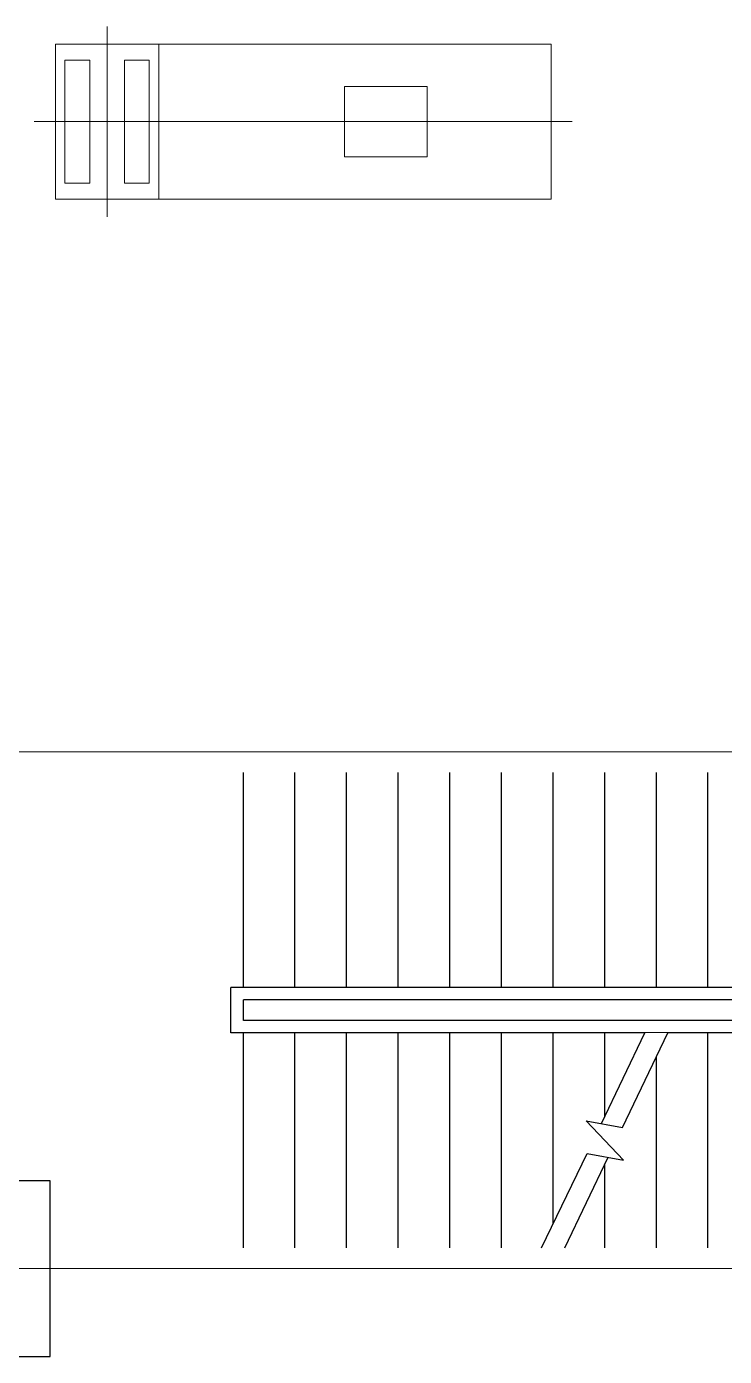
# Model space of a CAD drawing. Extents: x -681219 to -550379, y -242630 to -158199.
# Drawn here: x -666645 to -663266, y -227342 to -220907 of the extents above; entities that cross this region are included whole.
import ezdxf
from ezdxf.lldxf.tags import DXFTag

# ---------------------------------------------------------------- set-up
doc = ezdxf.new("R2010")
doc.units = 0
doc.header["$LTSCALE"] = 1000
doc.layers.get('0').update_dxf_attribs({"linetype": 'CONTINUOUS'})
for name, color, linetype, lineweight in [('buyer', 6, 'CONTINUOUS', 0), ('famsun', 7, 'CONTINUOUS', 0), ('轴网_轴线', 1, 'CENTER2', 0)]:
    doc.layers.add(name, color=color, linetype=linetype, lineweight=lineweight)
doc.layers.add('GY_Bj_Hatch', color=9, linetype='CONTINUOUS')
doc.layers.add('GY_Zx', color=7, linetype='CONTINUOUS')
tags = doc.linetypes.add('CENTER2', pattern=[28.575, 19.05, -3.175, 3.175, -3.175]).pattern_tags.tags
tags[10:11] = [DXFTag(74, 4), DXFTag(75, 0), DXFTag(340, '0'), DXFTag(46, 0.0), DXFTag(50, 0.0), DXFTag(44, 0.0), DXFTag(45, 0.0)]
tags[8:9] = [DXFTag(74, 4), DXFTag(75, 0), DXFTag(340, '0'), DXFTag(46, 0.0), DXFTag(50, 0.0), DXFTag(44, 0.0), DXFTag(45, 0.0)]
tags[6:7] = [DXFTag(74, 4), DXFTag(75, 0), DXFTag(340, '0'), DXFTag(46, 0.0), DXFTag(50, 0.0), DXFTag(44, 0.0), DXFTag(45, 0.0)]
tags[4:5] = [DXFTag(74, 4), DXFTag(75, 0), DXFTag(340, '0'), DXFTag(46, 0.0), DXFTag(50, 0.0), DXFTag(44, 0.0), DXFTag(45, 0.0)]

# ---------------------------------------------------------------- blocks, each defined once
blk = doc.blocks.new('轴网FB0EDE194AE0F5E0')
at = {"layer": 'GY_Bj_Hatch', "color": 255}
blk.add_lwpolyline([(42575, 425), (43425, 425), (43425, -425), (42575, -425)], close=True, dxfattribs=at)
at = {"layer": '轴网_轴线'}
blk.add_line((-1200, 0), (44200, 0), dxfattribs=at)
blk = doc.blocks.new('lt_yt2023121014075000', base_point=(241245.6, 78.2))
at = {"layer": 'GY_Bj_Hatch', "color": 2}
for p, q in [((242285.6, 1638.2), (242505.6, 1638.2)), ((242285.6, 1638.2), (242285.6, -1481.8)), ((242505.6, 1638.2), (242505.6, -1481.8)), ((241245.6, 1578.2), (242285.6, 1578.2)), ((242345.6, 1578.2), (242445.6, 1578.2)), ((242345.6, 1578.2), (242345.6, -1421.8)), ((242445.6, 1578.2), (242445.6, -1421.8)), ((242505.6, 1578.2), (243545.6, 1578.2)), ((241245.6, 1328.2), (242285.6, 1328.2)), ((242505.6, 1328.2), (243545.6, 1328.2)), ((241245.6, 1078.2), (242285.6, 1078.2)), ((242505.6, 1078.2), (243545.6, 1078.2)), ((241245.6, 828.2), (242285.6, 828.2)), ((242505.6, 828.2), (243545.6, 828.2)), ((241245.6, 578.2), (242285.6, 578.2)), ((242505.6, 578.2), (243545.6, 578.2)), ((241245.6, 328.2), (242285.6, 328.2)), ((242505.6, 328.2), (243545.6, 328.2)), ((241245.6, 78.2), (242285.6, 78.2)), ((242505.6, 78.2), (243545.6, 78.2)), ((241245.6, -171.8), (242285.6, -171.8)), ((242505.6, -171.8), (243545.6, -171.8)), ((241245.6, -421.8), (242285.6, -421.8)), ((242505.6, -421.8), (243545.6, -421.8)), ((241245.6, -671.8), (242285.6, -671.8)), ((242505.6, -671.8), (243545.6, -671.8)), ((241245.6, -921.8), (242285.6, -921.8)), ((242505.6, -921.8), (243545.6, -921.8)), ((241245.6, -1171.8), (242285.6, -1171.8)), ((242505.6, -1171.8), (243545.6, -1171.8)), ((241245.6, -1421.8), (242285.6, -1421.8)), ((242345.6, -1421.8), (242445.6, -1421.8)), ((242505.6, -1421.8), (243545.6, -1421.8)), ((242285.6, -1481.8), (242505.6, -1481.8))]:
    blk.add_line(p, q, dxfattribs=at)
blk.add_wipeout([(242285.6, 522.2), (241245.6, 22.2), (241245.6, 134.2), (242285.6, 634.2)]).dxf.layer = 'GY_Bj_Hatch'
for points in [[(241245.6, 22.2), (241703.1, 242.5), (241670, 418.4), (241861.2, 238.1), (241828.1, 414), (242285.6, 634.2)], [(241847.3, 311.8), (242285.6, 522.2)], [(241245.6, 134.2), (241683.9, 344.7)]]:
    blk.add_lwpolyline(points, dxfattribs=at)
at = {"layer": 'GY_Zx'}
for points in [[(243075.6, -1981.8, 0, 0, 0), (243075.6, 2268.2, 0, 0, 0), (241715.6, 2268.2, 0, 0, 0), (241715.6, 893.2, 80, 0, 0), (241715.6, 643.2, 0, 0, 0)], [(241715.6, -1981.8, 0, 0, 0), (241715.6, 18.2, 80, 0, 0), (241715.6, 268.2, 0, 0, 0)]]:
    blk.add_lwpolyline(points, format="xyseb", dxfattribs=at)
at = {"layer": '轴网_轴线'}
blk.add_lwpolyline([(241145.6, -2781.8), (243645.6, -2781.8), (243645.6, 2718.2), (241145.6, 2718.2), (241145.6, -2781.8)], dxfattribs=at)
blk = doc.blocks.new('*U132')
at = {"color": 8, "linetype": 'CENTER2'}
for p, q in [((0, -460), (0, 460)), ((-2252.6, 0), (352.7, 0))]:
    blk.add_line(p, q, dxfattribs=at)
for points in [[(-250, 375), (-2150, 375), (-2150, -375), (-250, -375)], [(-1550, 170), (-1150, 170), (-1150, -170), (-1550, -170)]]:
    blk.add_lwpolyline(points, close=True)
at = {"ltscale": 200}
blk.add_lwpolyline([(-250, -375), (250, -375), (250, 375), (-250, 375)], close=True, dxfattribs=at)
at = {"color": 4, "ltscale": 200}
for points in [[(-203.9, -297), (-84.4, -297), (-84.4, 297), (-203.9, 297)], [(203.9, -297), (84.4, -297), (84.4, 297), (203.9, 297)]]:
    blk.add_lwpolyline(points, close=True, dxfattribs=at)

msp = doc.modelspace()

# ---------------------------------------------------------------- block references
at = {"layer": 'buyer', "color": 6, "rotation": 180}
msp.add_blockref('*U132', (-666255.2065, -221367.0565), dxfattribs=at)
at = {"layer": 'famsun', "xscale": -1}
msp.add_blockref('轴网FB0EDE194AE0F5E0', (-623955.4609, -226916.6983), dxfattribs=at)

# ---------------------------------------------------------------- next in the draw order: block references
at = {"layer": 'GY_Bj_Hatch', "xscale": -1, "rotation": 270}
msp.add_blockref('lt_yt2023121014075000', (-664095.4609, -226816.6983), dxfattribs=at)

doc.saveas('drawing.dxf')
